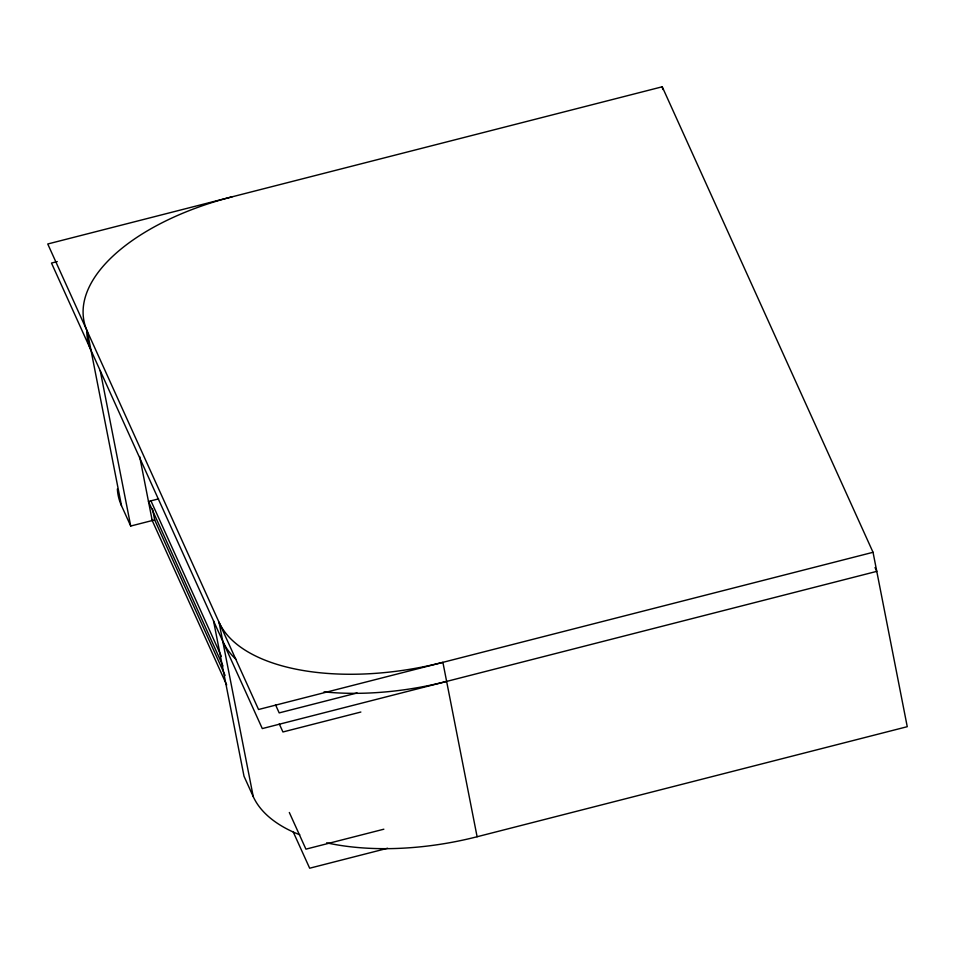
<?xml version="1.0" encoding="UTF-8"?>
<svg xmlns="http://www.w3.org/2000/svg" width="955" height="955" viewBox="0 0 955 955"><rect width="100%" height="100%" fill="white"/><g stroke="black" fill="none" stroke-linecap="round" stroke-linejoin="round"><path stroke-width="1.43" d="M873.037 552.3L662.233 86.786L47.75 243.991L258.542 709.505L873.037 552.3L907.25 726.695L477.106 836.747A191.251 93.888 -11.1 0 1 326.634 842.823M57.264 261.586L51.486 263.067L262.291 728.581L876.774 571.365L875.043 567.557M148.479 501.459L158.578 498.88M117.37 488.984A191.251 93.888 -11.1 0 0 121.488 505.673L130.716 526.038L154.674 519.914L225.105 675.448M357.11 692.96L279.182 712.896L275.541 704.838M360.859 712.036L282.931 731.972L279.278 723.914M383.85 829.203L305.922 849.15L289.329 812.502M387.587 848.279L309.659 868.214L293.066 831.578M150.938 500.838L221.369 656.372M148.586 501.709L222.957 665.933M151.714 519.425L226.693 684.998M299.786 834.789A191.251 93.888 -11.1 0 1 253.242 796.625L244.014 776.26L213.538 620.929M662.233 86.786L662.77 89.507M477.106 836.747L442.893 662.34A191.251 93.888 -11.1 0 1 219.029 622.218L253.242 796.625M152.537 509.015L154.674 519.914M139.657 456.526L152.215 520.535M100.239 370.719L130.716 526.038M121.488 505.673L87.275 331.278A191.251 93.888 -11.1 0 1 232.101 196.826M91.011 350.354A191.251 93.888 -11.1 0 1 86.845 332.412M446.642 681.416A191.251 93.888 -11.1 0 1 324.02 691.874M236.04 659.404A191.251 93.888 -11.1 0 1 222.766 641.294"/></g></svg>
